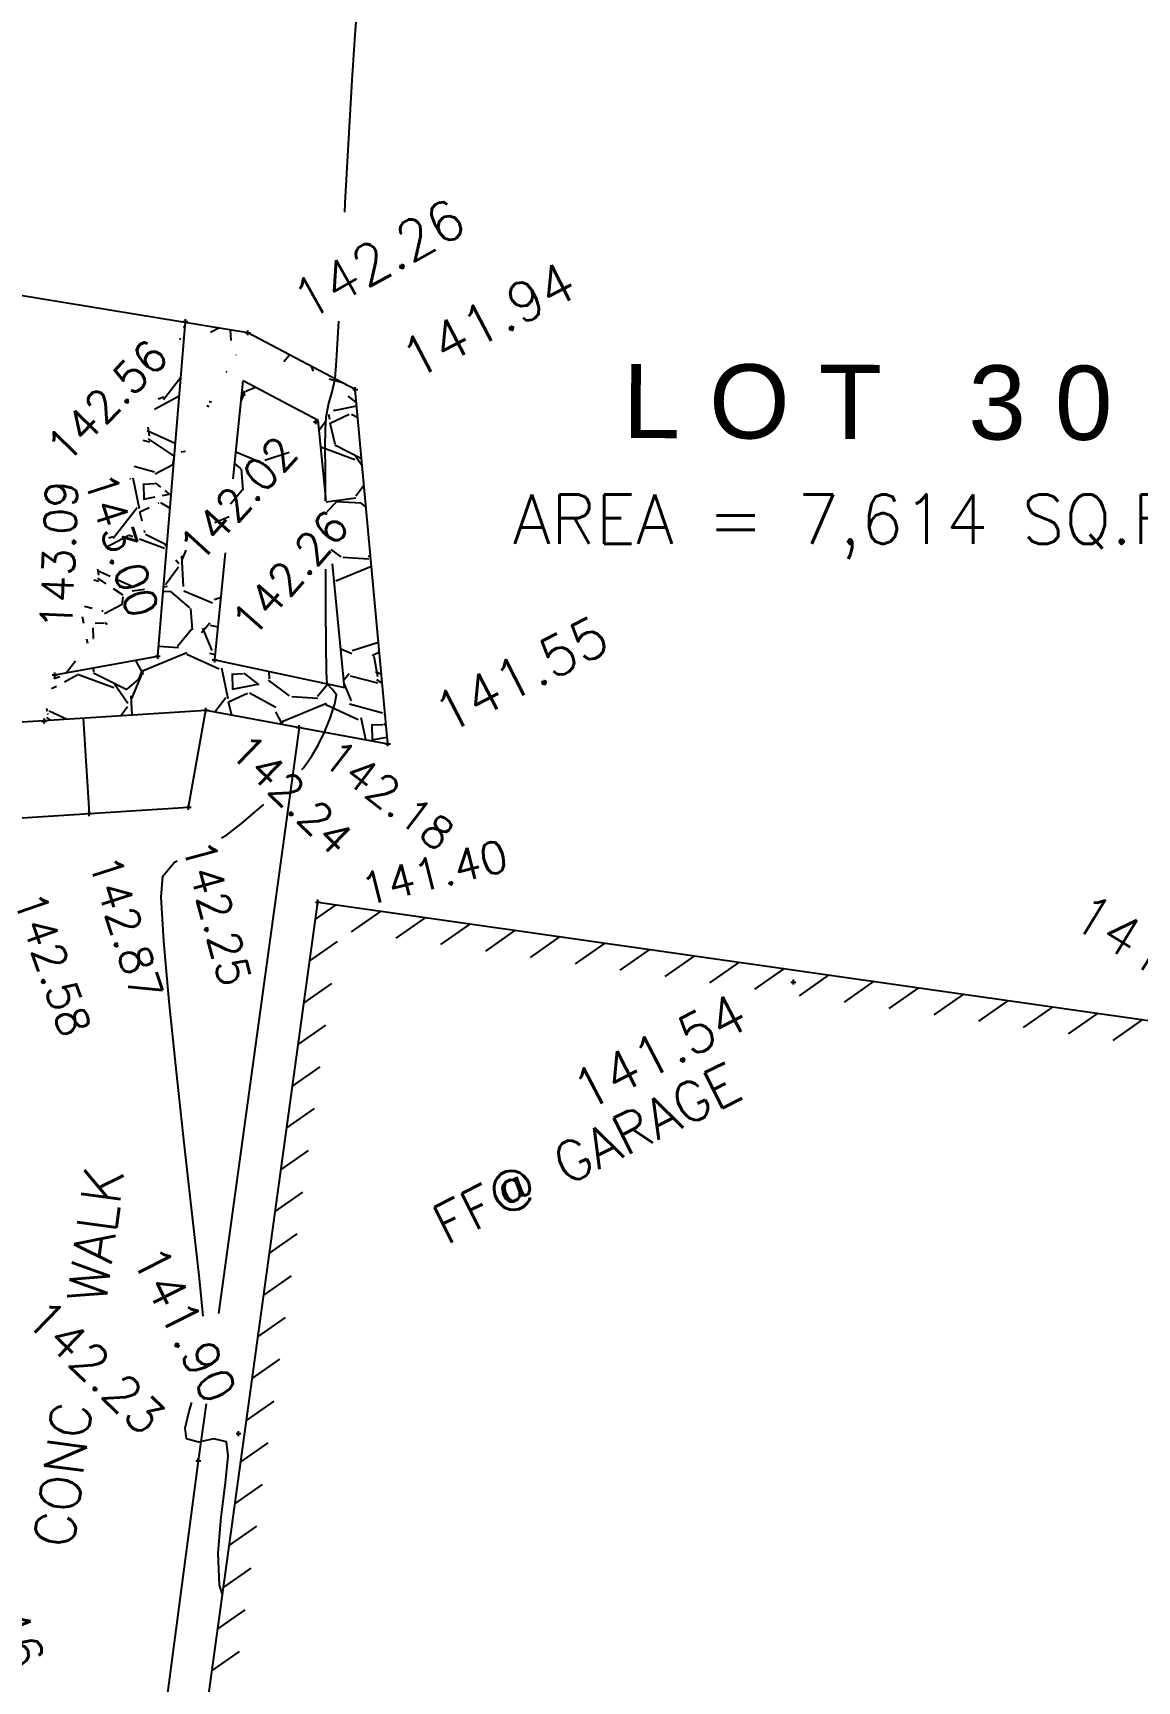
# Model space of a CAD drawing. Extents: x 3812 to 5524, y 4309 to 5867.
# Drawn here: x 4861.36 to 4883.67, y 4926.73 to 4960.05 of the extents above; entities that cross this region are included whole.
import ezdxf
from ezdxf.enums import TextEntityAlignment as Align

# ---------------------------------------------------------------- set-up
doc = ezdxf.new("R2010")
doc.units = 0
doc.header["$LTSCALE"] = 10
doc.header["$MEASUREMENT"] = 0
doc.header["$PDMODE"] = 2
doc.header["$PDSIZE"] = 0.05
doc.layers.get('0').update_dxf_attribs({"linetype": 'CONTINUOUS'})
for name, color, linetype in [('BUILDING', 1, 'CONTINUOUS'), ('CONCRETE', 32, 'CONTINUOUS'), ('CONT-MNR', 7, 'CONTINUOUS'), ('ELEV', 7, 'CONTINUOUS'), ('HATCH', 6, 'CONTINUOUS'), ('LEGEND', 7, 'CONTINUOUS'), ('PNTS-FIELD5-12-16', 3, 'CONTINUOUS'), ('TEXTM', 11, 'CONTINUOUS'), ('WALL', 32, 'CONTINUOUS')]:
    doc.layers.add(name, color=color, linetype=linetype)
doc.styles.add('H180', font='HELV1-MS.SHX', dxfattribs={"height": 6.86517121065453e-07})
doc.styles.add('L80', font='simplex.shx', dxfattribs={"height": 0.8})
doc.styles.add('S6', font='SIMPLEX', dxfattribs={"height": 0.083333333333333})

# ---------------------------------------------------------------- blocks, each defined once
blk = doc.blocks.new('POINT')
blk.add_point((0, 0))
at = {"layer": 'ELEV', "style": 'S6'}
blk.add_attdef('ELEV', (0.1190850634421672, -0.04030866342547035), '', height=0.083333333333333, dxfattribs=at)

msp = doc.modelspace()

# ---------------------------------------------------------------- hatches: boundary and pattern name
at = {"layer": 'HATCH'}
h = msp.add_hatch(dxfattribs=at)
h.set_pattern_fill('GRAVL1', color=256, scale=3, angle=339.9925000000001, style=0, pattern_type=2)
h.set_pattern_definition([(208.0053, (-11.36572786625737, -3.600450614395001), (-31.78940954982875, -17.15906184045183), [0.403608, -39.957264]), (164.9622, (-11.72207572746771, -3.789966317730671), (34.85374580555754, -9.498235308529981), [0.6926039999999999, -68.56777499999998]), (112.5029000000001, (-12.39096132747826, -3.610266417623516), (16.89867639076505, -41.27268809964497), [0.4883639999999999, -48.34809599999998]), (247.2662000000001, (-13.74695666249374, -3.914694818756288), (23.34752135646871, 55.35244602561768), [0.6307139999999999, -62.44067399999999]), (272.8262, (-13.9906962796649, -4.496408665094206), (-1.777595990599042, 38.95946956682737), [0.618465, -61.22811900000001]), (337.2662, (-13.96020239063489, -5.114122290273242), (-55.35244602561767, 23.34752135646872), [0.6307139999999999, -62.44067399999999]), (17.68670000000002, (-13.37848854429697, -5.357861907444401), (-46.91057108833019, -14.84581799603965), [0.8340869999999999, -82.574547]), (52.24780000000001, (-12.58382796391632, -5.104455984093938), (42.31407878908129, 54.83172986423273), [0.7874639999999997, -77.95896299999997]), (101.4221, (-12.10170512233589, -4.481834457300645), (-9.207993835057442, 44.85769581459834), [0.6328499999999998, -62.65221899999999]), (155.2289, (-12.22703161155835, -3.861517384265272), (29.9819607204408, -14.10964444335076), [0.722496, -35.402289]), (202.3899, (-12.88304946933642, -3.558795448693576), (-45.11805873528489, -18.6911956822202), [0.9343439999999998, -92.50012499999997]), (118.8065999999999, (-10.96646686493215, -4.95904939726682), (-13.57403912932434, 24.09866267771414), [0.318903, -31.571532]), (151.4617, (-11.12013228647592, -4.679608995352965), (34.59339402439169, -18.98149028084842), [0.606711, -60.064533]), (204.9925, (-11.65312810878945, -4.389754802013755), (-1.026429755242094, -2.818944399528954), [0.4242629999999999, -3.818376]), (183.1910999999999, (-11.72728262318039, -3.979631518115553), (16.14757711233488, 0.5057438786447938), [0.2284739999999999, -22.61884499999999]), (271.7939, (-11.95540155321351, -3.992349763298828), (0.2603453181538136, 9.483260696981255), [0.3231089999999998, -15.83238599999999]), (10.95630000000004, (-11.94528675588658, -4.315301293524395), (10.50968643097953, 2.558607772518819), [0.524787, -16.968069]), (141.5576, (-11.43006657741979, -4.215560791717697), (4.611460480877322, -4.87179834729299), [0.3794730000000001, -9.107361000000001]), (356.382, (-13.59038879899522, -3.397020689482372), (31.26872229928379, -1.807486601642489), [0.5316, -52.628535]), (50.3387, (-13.05984692748882, -3.430566517516358), (-22.56648671725815, -26.90267194724074), [0.445983, -44.152224]), (273.1911000000001, (-11.22478068989687, -3.65177208627573), (-0.5057438786447938, 16.14757711233488), [0.4569449999999999, -22.39037399999999]), (323.603, (-11.19934419953033, -4.108009946341981), (-25.1101606393112, 18.72110666367861), [0.5316, -52.628535]), (319.4365, (-14.22677505031626, -5.144765676352469), (-12.04186806987168, 10.77002484992375), [0.5126399999999997, -25.11937199999999]), (274.7676, (-13.83732985221956, -5.478130998003391), (-2.803968291935619, 36.14052761616362), [0.429534, -42.523929]), (46.79390000000003, (-12.22302069223936, -6.480979907861708), (10.77003770188811, 12.04185664129484), [0.456945, -22.390374]), (357.3464999999999, (-11.91018395934072, -6.147913580309207), (-40.75198365286302, 2.067826150431699), [0.502893, -49.786272]), (49.43650000000002, (-13.60430302057217, -5.978029483430565), (-10.77002484992375, -12.04186806987167), [0.2563199999999999, -25.37569199999999]), (81.30240000000002, (-12.39215730387195, -6.419394141604834), (1.286781670163194, 12.30220323653145), [0.15297, -15.144087]), (145.9563, (-12.36902526726331, -6.268182670868196), (7.430404677110768, -5.898226924284573), [0.6184649999999998, -11.75085]), (166.0015, (-12.88149250082455, -5.921949606984789), (29.21586330697438, -7.445352517238733), [0.57315, -56.74176900000001]), (283.6826000000001, (-12.03766540527189, -4.569006210973281), (-0.766088867797781, 6.664316615193587), [0.432666, -10.383987]), (333.1496999999999, (-11.93532145560885, -4.989393789247625), (45.86917108935246, -23.08720938827426), [0.7553819999999999, -74.78268899999999]), (40.93790000000006, (-11.26137845693483, -5.330569454467565), (-18.46078064354827, -15.6268879961726), [0.3088679999999999, -30.578022]), (69.99249999999999, (-11.02805263118903, -5.12818600889941), (-1.792514089595254, 3.845372964824413), [0.1799999999999999, -2.819999999999999]), (100.2488999999999, (-12.90707848824031, -5.816852712416202), (4.090751110961234, -23.83832411550673), [0.4167719999999999, -41.26055999999999]), (28.00529999999998, (-12.98123300263125, -5.406729428518002), (31.78940954982875, 17.15906184045184), [0.8072159999999999, -39.553656]), (339.9925, (-12.26853728021057, -5.02769802184666), (3.845372964824413, 1.792514089595254), [0.78, -2.22]), (305.2973000000001, (-11.53561196313601, -5.294569675626451), (-21.00440418806512, 29.99691744383099), [0.474342, -46.959822]), (234.0471, (-11.26152795398404, -5.68171041996523), (-6.924661095600398, -10.24934514187947), [0.436806, -21.403524]), (187.6385, (-11.51798581633848, -6.035305336270024), (-63.82421749083259, -8.68730200404395), [0.711195, -70.408422]), (155.4186, (-12.22287119519015, -6.129838942364045), (-35.61984332620493, 16.16251213403407), [0.7523969999999998, -74.48722199999997])])
h.paths.add_polyline_path([(4867.121678055107, 4952.209602064107), (4865.604718620699, 4953.011462295461), (4865.032192199061, 4947.368671276689), (4867.657387126061, 4946.811214464855)], flags=16)
edge = h.paths.add_edge_path()
edge.add_line((4861.586275489832, 4946.144894569748), (4864.855210439583, 4946.352205977937))
edge.add_line((4864.855210439583, 4946.352205977938), (4868.532044197135, 4945.67672646586))
edge.add_line((4868.532044197136, 4945.676726465859), (4867.870805671205, 4952.837837073176))
edge.add_line((4861.799011206757, 4947.06705973504), (4863.880440222084, 4947.444353333271))
edge.add_line((4863.880440222084, 4947.444353333271), (4864.441039019538, 4954.210502788476))
edge.add_line((4861.583628224164, 4946.133419222702), (4861.799011206758, 4947.06705973504))
edge.add_line((4865.703348032499, 4953.983548714638), (4864.439469506779, 4954.191559547886))
edge.add_line((4867.870805671204, 4952.837837073176), (4865.703348032499, 4953.983548714637))
h = msp.add_hatch(dxfattribs=at)
h.set_pattern_fill('ANSI31', color=256, scale=5, angle=349.9925, style=0)
h.set_pattern_definition([(34.99250000000004, (136.8155593077614, 0.5439918441588552), (-0.3584182529284118, 0.5120169489067183), [])])
h.paths.add_polyline_path([(4894.929960953394, 4953.865633248951), (4893.288174298222, 4942.073158796455), (4890.024513761883, 4942.432972018616), (4890.185452092194, 4941.91219933424), (4893.716390666046, 4941.522919146747), (4895.356340686475, 4953.302201587835), (4931.920317507764, 4948.267259957247), (4927.282954267777, 4914.577166289308), (4864.93393909306, 4922.971730114084), (4867.544208151463, 4941.907595149936), (4886.957604889724, 4939.141924500125), (4886.803864763659, 4939.66887498748), (4867.117479971598, 4942.473436051901), (4864.370129178027, 4922.543128995735), (4927.710304001538, 4914.015117146014), (4932.483824362645, 4948.694382014633)])

# ---------------------------------------------------------------- linework, layer by layer
at = {"layer": 'BUILDING'}
for p, q in [((4864.370129178026, 4922.543128995735), (4867.117479971599, 4942.473436051901)), ((4867.117479971599, 4942.473436051901), (4886.803864763659, 4939.66887498748))]:
    msp.add_line(p, q, dxfattribs=at)
at = {"layer": 'CONCRETE'}
for p, q in [((4865.703348032499, 4953.983548714638), (4856.053980129975, 4955.571654704941)), ((4867.870805671204, 4952.837837073176), (4865.703348032499, 4953.983548714638)), ((4867.121678055107, 4952.209602064107), (4865.604718620699, 4953.011462295461)), ((4868.532044197136, 4945.676726465859), (4867.870805671204, 4952.837837073176)), ((4848.249156910787, 4945.299072650277), (4864.855210439582, 4946.352205977937)), ((4862.373696561602, 4946.194831743088), (4862.49617108161, 4944.263624761237)), ((4864.504550690895, 4944.390993464312), (4864.855210439583, 4946.352205977938)), ((4864.855210439583, 4946.352205977938), (4868.532044197136, 4945.676726465859)), ((4866.735767207699, 4946.001503089223), (4865.110240091317, 4934.158429124667)), ((4848.30228888128, 4943.363468058255), (4864.504550690895, 4944.390993464312)), ((4864.859551401925, 4932.331991004614), (4864.701542635605, 4931.180789349644)), ((4864.701542635605, 4931.180789349644), (4863.778520557765, 4924.214492837739))]:
    msp.add_line(p, q, dxfattribs=at)
at = {"layer": 'CONT-MNR', "elevation": 142.00000001}
for points in [[(4867.659819943077, 4956.424145974588), (4867.670255238057, 4956.61417961078), (4867.742274886078, 4957.910503875493), (4867.810182859124, 4959.088918623424), (4867.867811805231, 4960.009280344996), (4867.908994372438, 4960.531445530636)], [(4867.273706393171, 4950.57934515421), (4867.272373060418, 4950.757408006454), (4867.267694043263, 4951.220709820325), (4867.265173818716, 4951.665518244513), (4867.268457957029, 4952.036352716194), (4867.281192028452, 4952.277732672547), (4867.333957141949, 4952.537435277048), (4867.406687536941, 4952.793610995835), (4867.464406935473, 4953.05265757557), (4867.491199763767, 4953.419184811679), (4867.538115550853, 4954.220946549525)], [(4866.791599158641, 4945.154379861217), (4866.823854736857, 4945.187333846477), (4866.989215998378, 4945.41629585316), (4867.130374021662, 4945.662249383164), (4867.248989144757, 4945.908709646131), (4867.363399061422, 4946.190855621508), (4867.45939553323, 4946.480030140378), (4867.489819999962, 4946.663994189851), (4867.404081299008, 4946.776285417567), (4867.307361219989, 4946.88554204608), (4867.293786635712, 4947.126922178715), (4867.285031236507, 4947.674593158814), (4867.279963212854, 4948.398700376971), (4867.27745075522, 4949.169389223779), (4867.277389438505, 4949.208105159434)], [(4865.172732144571, 4943.7701583692), (4865.273058984146, 4943.827005815361), (4865.574116113625, 4944.065742361808), (4865.944142317898, 4944.376566680742), (4866.022569375525, 4944.445134617616)], [(4864.798478424836, 4934.102419056407), (4864.722282866344, 4934.864434504522), (4864.585129025641, 4936.110432777165), (4864.424072403603, 4937.545664771987), (4864.25972147643, 4939.039864555002), (4864.112684720322, 4940.462766192225), (4864.003570611484, 4941.684103749671), (4863.952987626115, 4942.573611293354), (4863.981544240416, 4943.001022889292), (4864.220814822914, 4943.280473338355), (4864.273296352961, 4943.310075753765)], [(4865.187534201055, 4928.472889817084), (4865.13240047564, 4928.6666925336), (4865.102768369949, 4929.314560821447), (4865.162982837903, 4930.039793951749), (4865.251521036014, 4930.73067464384), (4865.30686012081, 4931.275485617053), (4865.267477248802, 4931.562509590727), (4865.015170193956, 4931.619539519338), (4864.702941299929, 4931.555310065803), (4864.461571647984, 4931.621299272795), (4864.435412751477, 4931.835152936874), (4864.515219387248, 4932.18171073152), (4864.569287971766, 4932.356590090005)]]:
    msp.add_lwpolyline(points, dxfattribs=at)
at = {"layer": 'WALL'}
for p, q in [((4863.880440222084, 4947.444353333271), (4864.441039019538, 4954.210502788476)), ((4865.40397114413, 4951.032905472564), (4865.604718620699, 4953.011462295461)), ((4867.28155978617, 4950.598459746162), (4867.121678055107, 4952.209602064107)), ((4865.032192199061, 4947.368671276689), (4865.251949839794, 4949.534591301628)), ((4867.657387126061, 4946.811214464855), (4867.409070022914, 4949.313527834163)), ((4861.799011206757, 4947.06705973504), (4863.880440222084, 4947.444353333271)), ((4865.032192199061, 4947.368671276689), (4867.657387126061, 4946.811214464855))]:
    msp.add_line(p, q, dxfattribs=at)

# ---------------------------------------------------------------- block references
at = {"layer": 'PNTS-FIELD5-12-16'}
ref = msp.add_blockref('POINT', (4865.703348032499, 4953.983548714638), dxfattribs=dict(at, xscale=9.6, yscale=9.6, zscale=9.6, rotation=29.2409695060726))
ref.add_attrib('ELEV', '142.26', (4866.889913196819, 4954.204337799725), dxfattribs={"layer": 'ELEV', "height": 0.7999999999999968, "rotation": 29.2409695060726, "style": 'S6'})
ref = msp.add_blockref('POINT', (4867.870805671204, 4952.837837073177), dxfattribs=dict(at, xscale=9.6, yscale=9.6, zscale=9.6, rotation=27.3291666666667))
ref.add_attrib('ELEV', '141.94', (4869.064076110152, 4953.018918184282), dxfattribs={"layer": 'ELEV', "height": 0.7999999999999968, "rotation": 27.3291666666667, "style": 'S6'})
ref = msp.add_blockref('POINT', (4864.441039019538, 4954.210502788475), dxfattribs=dict(at, xscale=7.68, yscale=7.68, zscale=7.68, rotation=45.53358348392645))
ref.add_attrib('ELEV', '142.56', (4862.027063070272, 4951.308755497239), dxfattribs={"layer": 'ELEV', "height": 0.6399999999999975, "rotation": 45.53358348392645, "style": 'S6'})
ref = msp.add_blockref('POINT', (4867.077692130848, 4952.184479603216), dxfattribs=dict(at, xscale=7.68, yscale=7.68, zscale=7.68, rotation=47.7295665080502))
ref.add_attrib('ELEV', '142.02', (4864.723371733685, 4949.290934631906), dxfattribs={"layer": 'ELEV', "height": 0.6399999999999975, "rotation": 47.7295665080502, "style": 'S6'})
ref = msp.add_blockref('POINT', (4861.799011206758, 4947.067059735041), dxfattribs=dict(at, xscale=7.68, yscale=7.68, zscale=7.68, rotation=87.72337597768706))
ref.add_attrib('ELEV', '143.09', (4862.144668021524, 4947.968613715865), dxfattribs={"layer": 'ELEV', "height": 0.6399999999999975, "rotation": 87.72337597768706, "style": 'S6'})
ref = msp.add_blockref('POINT', (4863.880440222084, 4947.444353333271), dxfattribs=dict(at, xscale=7.68, yscale=7.68, zscale=7.68, rotation=287.882860598421))
ref.add_attrib('ELEV', '143.00', (4862.383341827009, 4951.037094950504), dxfattribs={"layer": 'ELEV', "height": 0.6399999999999975, "rotation": 287.882860598421, "style": 'S6'})
ref = msp.add_blockref('POINT', (4865.03219219906, 4947.368671276688), dxfattribs=dict(at, xscale=7.68, yscale=7.68, zscale=7.68, rotation=48.57796103847318))
ref.add_attrib('ELEV', '142.26', (4865.794761685853, 4947.779283519946), dxfattribs={"layer": 'ELEV', "height": 0.6399999999999975, "rotation": 48.57796103847318, "style": 'S6'})
ref = msp.add_blockref('POINT', (4868.532044197135, 4945.67672646586), dxfattribs=dict(at, xscale=9.6, yscale=9.6, zscale=9.6, rotation=27.3291666666667))
ref.add_attrib('ELEV', '141.55', (4869.725314636085, 4945.857807576966), dxfattribs={"layer": 'ELEV', "height": 0.7999999999999968, "rotation": 27.3291666666667, "style": 'S6'})
ref = msp.add_blockref('POINT', (4864.855210439584, 4946.352205977939), dxfattribs=dict(at, xscale=7.68, yscale=7.68, zscale=7.68, rotation=315.3843950317236))
ref.add_attrib('ELEV', '142.24', (4865.288809594541, 4945.489495141823), dxfattribs={"layer": 'ELEV', "height": 0.6399999999999975, "rotation": 315.3843950317236, "style": 'S6'})
ref = msp.add_blockref('POINT', (4861.583628224164, 4946.133419222706), dxfattribs=dict(at, xscale=7.68, yscale=7.68, zscale=7.68, rotation=28.30903628495689))
ref.add_attrib('ELEV', '143.26', (4858.473666214541, 4944.061050587599), dxfattribs={"layer": 'ELEV', "height": 0.6399999999999975, "rotation": 28.30903628495689, "style": 'S6'})
ref = msp.add_blockref('POINT', (4866.735767207698, 4946.001503089225), dxfattribs=dict(at, xscale=7.68, yscale=7.68, zscale=7.68, rotation=322.5692927927562))
ref.add_attrib('ELEV', '142.18', (4867.153990188964, 4945.303672319897), dxfattribs={"layer": 'ELEV', "height": 0.6399999999999975, "rotation": 322.5692927927562, "style": 'S6'})
ref = msp.add_blockref('POINT', (4864.504550690895, 4944.390993464312), dxfattribs=dict(at, xscale=7.68, yscale=7.68, zscale=7.68, rotation=285.1665199913705))
ref.add_attrib('ELEV', '142.25', (4864.372299083313, 4943.631689552419), dxfattribs={"layer": 'ELEV', "height": 0.6399999999999975, "rotation": 285.1665199913705, "style": 'S6'})
ref = msp.add_blockref('POINT', (4862.496171081609, 4944.263624761238), dxfattribs=dict(at, xscale=7.68, yscale=7.68, zscale=7.68, rotation=287.6047826841074))
ref.add_attrib('ELEV', '142.87', (4862.477711344218, 4943.298255685691), dxfattribs={"layer": 'ELEV', "height": 0.6399999999999975, "rotation": 287.6047826841074, "style": 'S6'})
ref = msp.add_blockref('POINT', (4860.950140636815, 4943.511023361246), dxfattribs=dict(at, xscale=7.68, yscale=7.68, zscale=7.68, rotation=289.1131424251005))
ref.add_attrib('ELEV', '142.58', (4860.957098515847, 4942.545502878891), dxfattribs={"layer": 'ELEV', "height": 0.6399999999999975, "rotation": 289.1131424251005, "style": 'S6'})
ref = msp.add_blockref('POINT', (4867.117479971598, 4942.473436051902), dxfattribs=dict(at, xscale=7.68, yscale=7.68, zscale=7.68, rotation=14.04759694734805))
ref.add_attrib('ELEV', '141.40', (4868.079843808756, 4942.395115819106), dxfattribs={"layer": 'ELEV', "height": 0.6399999999999975, "rotation": 14.04759694734805, "style": 'S6'})
ref = msp.add_blockref('POINT', (4886.803864763659, 4939.668874987482), dxfattribs=dict(at, xscale=9.6, yscale=9.6, zscale=9.6, rotation=328.4153639828272))
ref.add_attrib('ELEV', '141.57', (4882.278717551501, 4942.021182730115), dxfattribs={"layer": 'ELEV', "height": 0.7999999999999968, "rotation": 328.4153639828272, "style": 'S6'})
ref = msp.add_blockref('POINT', (4876.725261133805, 4940.856462600833), dxfattribs=dict(at, xscale=9.6, yscale=9.6, zscale=9.6, rotation=27.3291666666667))
ref.add_attrib('ELEV', '141.54', (4872.52356535437, 4938.228537496956), dxfattribs={"layer": 'ELEV', "height": 0.7999999999999968, "rotation": 27.3291666666667, "style": 'S6'})
ref = msp.add_blockref('POINT', (4865.513535648544, 4931.728475390209), dxfattribs=dict(at, xscale=8.64, yscale=8.64, zscale=8.64, rotation=296.8794954504527))
ref.add_attrib('ELEV', '141.90', (4863.336410844417, 4935.288393033118), dxfattribs={"layer": 'ELEV', "height": 0.7199999999999972, "rotation": 296.8794954504527, "style": 'S6'})
ref = msp.add_blockref('POINT', (4864.701542635604, 4931.180789349645), dxfattribs=dict(at, xscale=8.64, yscale=8.64, zscale=8.64, rotation=315.7845448687114))
ref.add_attrib('ELEV', '142.23', (4861.152789024844, 4934.005928601556), dxfattribs={"layer": 'ELEV', "height": 0.7199999999999972, "rotation": 315.7845448687114, "style": 'S6'})
ref = msp.add_blockref('POINT', (4859.622536601762, 4931.128290714774), dxfattribs=dict(at, xscale=8.64, yscale=8.64, zscale=8.64, rotation=291.9894477083105))
ref.add_attrib('ELEV', '142.46', (4859.684860306616, 4930.043841375097), dxfattribs={"layer": 'ELEV', "height": 0.7199999999999972, "rotation": 291.9894477083105, "style": 'S6'})

# ---------------------------------------------------------------- texts
at = {"layer": 'LEGEND', "style": 'H180'}
msp.add_text('L O T   3 0', height=1.5, rotation=359.7638762354882, dxfattribs=at).set_placement((4878.219190075825, 4951.836769216105), align=Align.CENTER)
at = {"layer": 'TEXTM', "color": 1, "style": 'L80'}
msp.add_text('AREA = 7,614 SQ.FT.', height=1, dxfattribs=at).set_placement((4878.256215903511, 4949.715560968649), align=Align.CENTER)
at = {"layer": 'TEXTM', "style": 'L80'}
for s, rotation, p in [('FF@ GARAGE', 26.43844552896328, (4869.705926871673, 4935.531954956545)), ('CONC   WALK', 82.27086793286145, (4862.164428027693, 4929.382137870962))]:
    msp.add_text(s, height=0.8, rotation=rotation, dxfattribs=at).set_placement(p)

doc.saveas('drawing.dxf')
